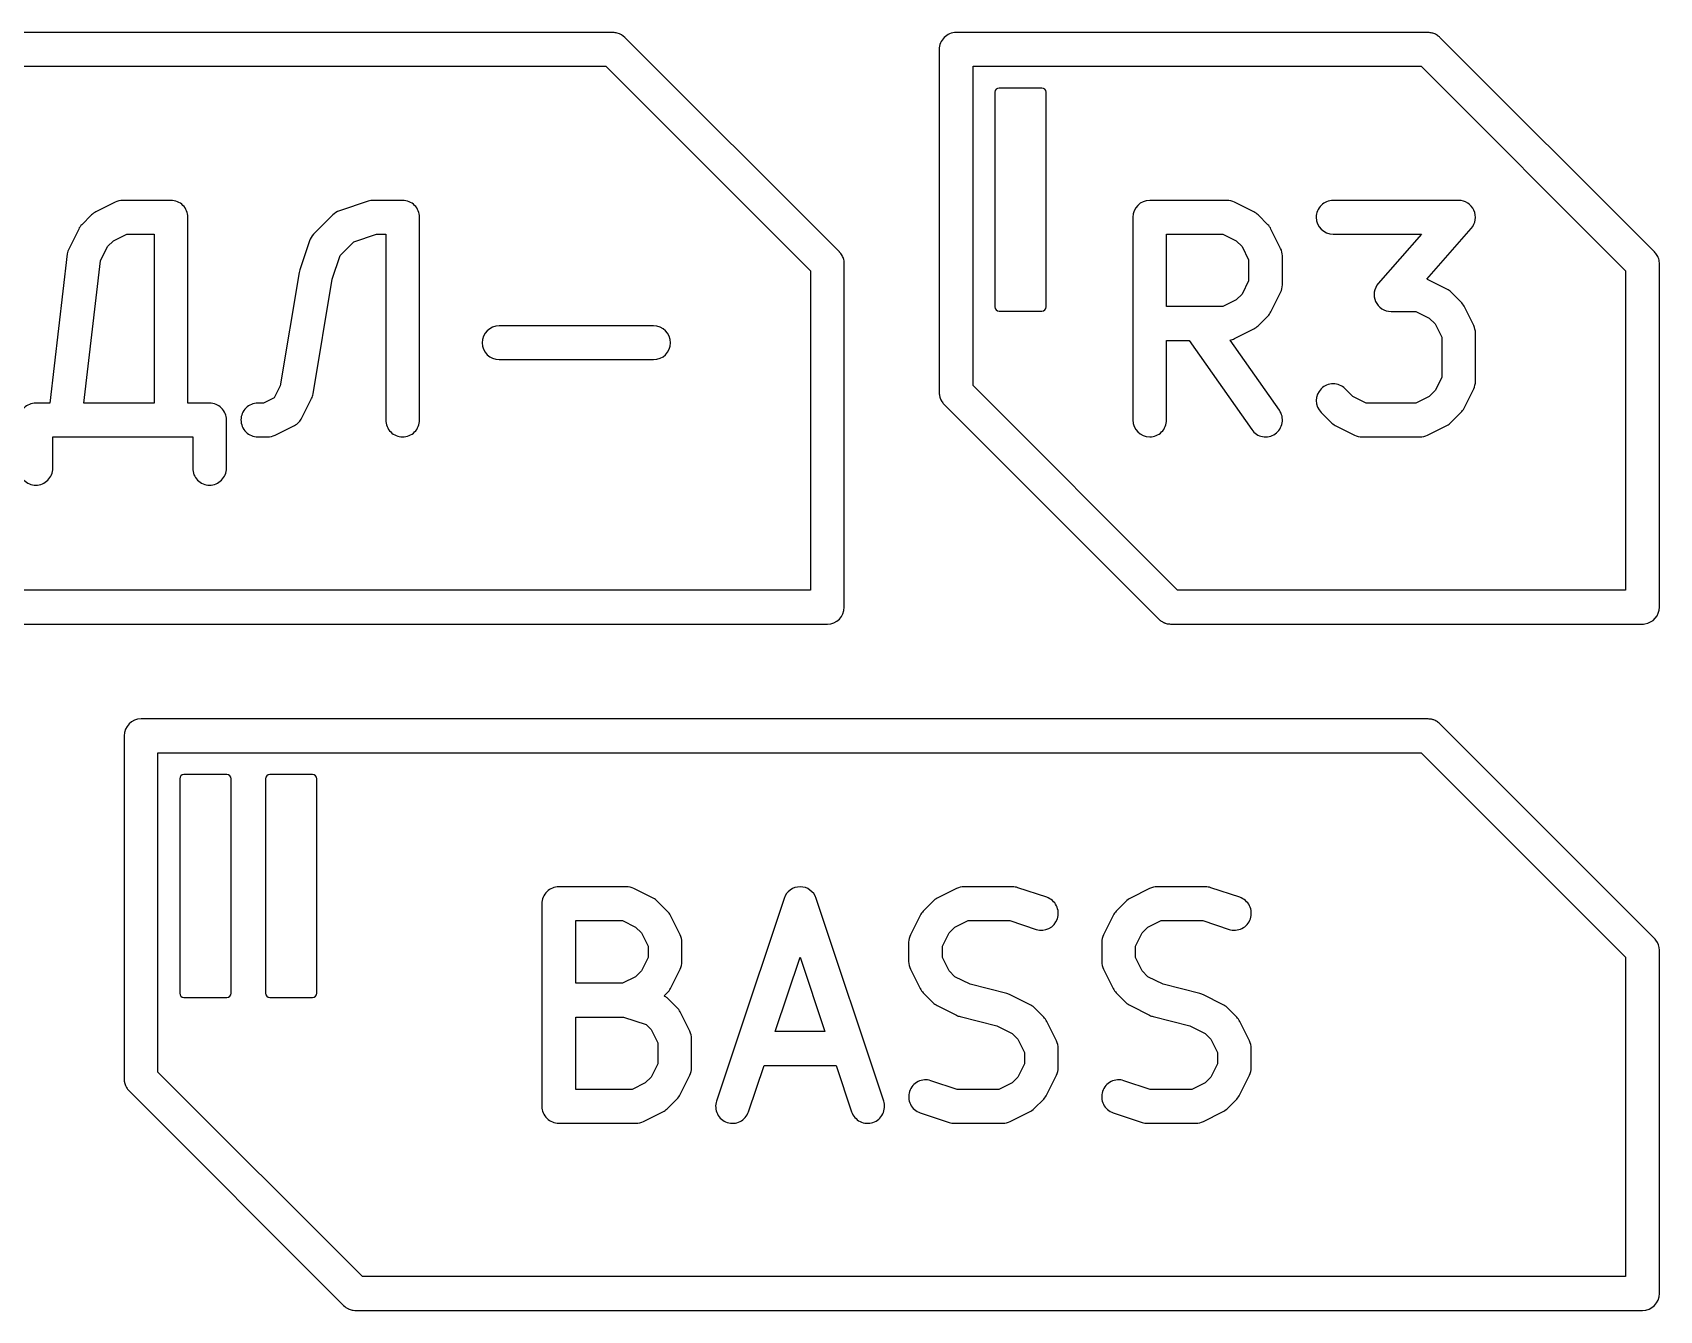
# Model space of a CAD drawing. Header units: millimetres. Extents: x 3 to 62, y 3 to 113.
# Drawn here: x 37.85 to 61.93, y 2.8 to 21.72 of the extents above; entities that cross this region are included whole.
import ezdxf

# ---------------------------------------------------------------- set-up
doc = ezdxf.new("R2010")
doc.units = ezdxf.units.MM
doc.layers.add('Layer_1', color=7, linetype='CONTINUOUS')

msp = doc.modelspace()

# ---------------------------------------------------------------- linework, layer by layer
at = {"layer": 'Layer_1', "color": 7}
for points in [[(46.440712, 21.717287), (15.325857, 21.717287), (15.325328, 21.717287), (15.325328, 21.717287)], [(58.505586, 21.717287), (51.520997, 21.717287), (51.520494, 21.717287), (51.520494, 21.717287)], [(58.538659, 21.715218), (58.536593, 21.715218)], [(58.63116, 21.683695), (58.630644, 21.684214)], [(49.792423, 18.468909), (49.792423, 18.469425), (46.617427, 21.644421)], [(51.270384, 21.467171), (51.270384, 16.387384)], [(61.857316, 18.469425), (58.682838, 21.644421), (58.68232, 21.644421)], [(52.093316, 20.832701), (52.093316, 17.657705)], [(52.790942, 20.89523), (52.155837, 20.89523)], [(52.853463, 17.657705), (52.853463, 20.832701)], [(39.073214, 19.206331), (38.787437, 19.063705)], [(39.899004, 19.232686), (39.184815, 19.232686), (39.184815, 19.232686)], [(42.819973, 19.219891), (42.391587, 19.077265)], [(43.327999, 19.232808), (42.899057, 19.232802)], [(55.52903, 19.232686), (54.385947, 19.232686), (54.385947, 19.232686)], [(55.92642, 19.063705), (55.64065, 19.206331)], [(58.957989, 19.232863), (57.100751, 19.232802)], [(38.53267, 18.80894), (38.389531, 18.52317)], [(38.721794, 19.016678), (38.579184, 18.873536)], [(40.470529, 16.232873), (40.149114, 16.232873), (40.149114, 18.982573)], [(42.293929, 19.016802), (42.008153, 18.731031)], [(43.57811, 15.982882), (43.57811, 18.982695)], [(54.13635, 18.982573), (54.13635, 17.411093), (54.13635, 15.98276)], [(56.134676, 18.873536), (55.99205, 19.016678)], [(56.323811, 18.52317), (56.181185, 18.80894)], [(58.487735, 18.066528), (59.146091, 18.818418)], [(41.947696, 18.633363), (41.805059, 18.20445)], [(42.00302, 16.370453), (42.285674, 18.065438), (42.403493, 18.419421), (42.605555, 18.621475), (42.939909, 18.733098), (43.077889, 18.733098), (43.077889, 15.982882)], [(57.100751, 18.733092), (58.407129, 18.733092), (57.769961, 18.00497)], [(38.364713, 18.440487), (38.105316, 16.232873), (37.899126, 16.232873)], [(49.846689, 18.387261), (49.846689, 18.387777)], [(56.350166, 17.982634), (56.350166, 18.411547)], [(61.913127, 18.385711), (61.912092, 18.387777)], [(41.795799, 18.166726), (41.516214, 16.489312), (41.427341, 16.312063), (41.2692, 16.232997), (41.184983, 16.232997)], [(49.86529, 13.212388), (49.86529, 13.212907), (49.86529, 18.275639)], [(58.783851, 17.920738), (58.49808, 18.063883)], [(61.930698, 13.212388), (61.930698, 13.212907), (61.930698, 18.287008)], [(56.181185, 17.585244), (56.323811, 17.871015)], [(58.991588, 17.731603), (58.848962, 17.874229)], [(52.155837, 17.595179), (52.790942, 17.595179)], [(57.958061, 17.590009), (58.327032, 17.590009), (58.523919, 17.491825), (58.609699, 17.406042), (58.707886, 17.209671), (58.707886, 16.613327), (58.609699, 16.416957), (58.523919, 16.331173), (58.327548, 16.232989), (57.588576, 16.232989), (57.391689, 16.331173), (57.278, 16.445378)], [(59.181241, 17.380205), (59.038615, 17.665974)], [(47.042453, 17.375554), (44.756298, 17.375554)], [(55.991532, 17.377504), (56.134158, 17.52013)], [(54.636062, 15.98276), (54.636062, 17.161496), (54.969889, 17.161496), (55.895414, 15.839615)], [(56.305208, 16.126421), (55.577605, 17.166147)], [(55.641166, 17.187851), (55.926936, 17.330996)], [(59.207594, 16.554415), (59.207594, 17.268583)], [(44.756298, 16.875844), (47.042453, 16.875844)], [(59.038615, 16.157025), (59.181241, 16.442796)], [(41.837656, 16.013886), (41.980266, 16.299656)], [(51.2802, 16.320206), (51.2802, 16.319688)], [(51.302928, 16.26543), (51.304991, 16.26181)], [(51.322057, 16.23649), (51.32256, 16.234939)], [(51.343753, 16.210651), (51.351505, 16.203417), (54.51152, 13.043407), (54.518757, 13.035655)], [(40.72064, 15.268592), (40.72064, 15.98276)], [(41.43975, 15.759121), (41.725499, 15.902266)], [(56.924017, 16.091911), (57.066643, 15.949285)], [(57.131757, 15.902261), (57.417528, 15.759116)], [(58.49808, 15.759116), (58.783851, 15.902261)], [(58.848962, 15.948769), (58.992107, 16.091911)], [(38.149237, 15.268592), (38.149237, 15.732644), (39.899004, 15.732644), (40.220419, 15.732644), (40.220419, 15.268592)], [(41.184983, 15.732769), (41.328122, 15.732769)], [(57.529148, 15.732763), (58.386458, 15.732763)], [(54.543043, 13.014469), (54.543561, 13.014469), (54.544593, 13.013435)], [(18.500324, 12.962275), (49.615708, 12.962275)], [(54.661383, 12.96486), (54.662933, 12.96486)], [(54.695488, 12.962275), (61.680582, 12.962275)], [(58.509721, 11.557194), (58.505586, 11.557194), (58.493185, 11.557194), (39.455615, 11.557194), (39.455615, 11.557194)], [(58.546411, 11.553577), (58.538659, 11.555128), (58.536593, 11.555128)], [(58.601188, 11.538591), (58.600156, 11.539107)], [(58.630644, 11.524121), (58.627027, 11.52619)], [(58.658033, 11.506034), (58.656483, 11.507069)], [(61.857316, 8.309334), (58.68232, 11.48433)], [(39.205505, 11.307597), (39.205505, 6.227294)], [(40.028438, 10.672611), (40.028438, 7.497615)], [(40.725534, 10.73514), (40.090958, 10.73514)], [(40.788082, 7.497615), (40.788082, 10.672611)], [(41.298118, 10.672611), (41.298118, 7.497615)], [(41.995744, 10.73514), (41.360639, 10.73514)], [(42.058265, 7.497615), (42.058265, 10.672611)], [(46.639599, 9.072818), (45.639661, 9.072823)], [(47.037003, 8.903839), (46.751227, 9.046465)], [(51.527664, 9.046471), (51.241888, 8.903844)], [(52.353984, 9.072836), (51.639795, 9.072823)], [(52.861427, 8.917299), (52.433041, 9.059925)], [(54.385367, 9.046471), (54.099591, 8.903844)], [(55.211157, 9.072815), (54.496995, 9.072823)], [(55.718627, 8.917277), (55.290215, 9.059903)], [(45.389551, 8.82271), (45.389551, 7.394375), (45.389551, 5.822894)], [(47.245256, 8.71367), (47.102117, 8.856812)], [(48.973883, 8.901545), (48.255064, 6.744575), (47.973944, 5.901732)], [(50.448219, 5.901732), (49.44828, 8.901545)], [(51.176775, 8.856817), (51.034164, 8.713675)], [(54.033975, 8.856817), (53.891343, 8.713675)], [(47.434909, 8.363304), (47.29177, 8.649075)], [(50.987651, 8.64908), (50.844511, 8.363309)], [(52.271804, 7.49413), (51.726631, 7.630557), (51.501841, 7.742693), (51.416566, 7.82796), (51.318379, 8.024847), (51.318379, 8.192278), (51.416566, 8.389164), (51.501841, 8.474947), (51.698717, 8.573134), (52.313159, 8.573134), (52.703815, 8.442909)], [(53.844829, 8.64908), (53.70169, 8.363309)], [(55.128978, 7.49413), (54.584334, 7.630557), (54.359015, 7.742693), (54.27374, 7.828476), (54.175553, 8.024826), (54.175553, 8.192256), (54.27374, 8.389143), (54.359015, 8.474926), (54.555891, 8.573113), (55.170332, 8.573113), (55.560486, 8.442888)], [(47.461368, 7.965911), (47.461368, 8.251682)], [(50.818053, 8.251687), (50.818053, 7.965916)], [(53.675232, 8.251687), (53.675232, 7.965916)], [(61.930698, 3.052298), (61.930698, 3.052816), (61.930698, 8.132601)], [(47.29177, 7.568005), (47.434909, 7.853775)], [(50.844511, 7.853781), (50.987651, 7.568526)], [(53.70169, 7.853781), (53.844829, 7.56801)], [(47.198743, 7.456901), (47.245256, 7.503409)], [(51.034164, 7.503415), (51.176775, 7.360786)], [(52.608751, 7.332372), (52.322975, 7.475001)], [(53.891343, 7.503415), (54.033975, 7.360786)], [(55.465395, 7.332372), (55.180148, 7.475001)], [(40.090958, 7.435086), (40.725534, 7.435086)], [(41.360639, 7.435086), (41.995744, 7.435086)], [(47.387867, 7.285851), (47.244727, 7.428477)], [(51.241888, 7.313761), (51.527664, 7.170617)], [(52.816475, 7.142203), (52.673838, 7.285348)], [(54.099591, 7.313761), (54.385367, 7.170617)], [(55.673648, 7.142203), (55.530509, 7.285348)], [(47.57752, 6.934453), (47.434909, 7.220221)], [(51.578835, 7.152017), (52.124008, 7.015592), (52.348798, 6.903454), (52.434073, 6.817671), (52.532762, 6.620784), (52.532762, 6.453353), (52.434073, 6.256467), (52.348798, 6.171199), (52.151922, 6.073015), (51.537481, 6.073015), (51.147326, 6.202722)], [(53.006128, 6.791837), (52.862988, 7.077608)], [(54.436008, 7.152017), (54.981208, 7.015592), (55.205998, 6.903454), (55.291247, 6.817671), (55.389433, 6.620784), (55.389433, 6.453353), (55.291247, 6.256983), (55.205998, 6.171199), (55.009095, 6.073015), (54.394151, 6.073015), (54.004505, 6.202722)], [(55.863301, 6.791837), (55.720691, 7.077608)], [(47.603978, 6.394433), (47.603978, 6.82283)], [(53.032586, 6.394447), (53.032586, 6.679702)], [(55.88976, 6.394447), (55.88976, 6.679702)], [(47.434909, 5.997043), (47.57752, 6.282814)], [(48.448342, 5.743604), (48.677259, 6.429866), (49.744904, 6.429866), (49.973821, 5.743604)], [(52.862988, 5.997056), (53.006128, 6.282308)], [(55.720691, 5.997056), (55.863301, 6.282827)], [(39.23961, 6.102755), (39.23961, 6.102239)], [(39.278874, 6.05056), (42.45387, 2.875564)], [(47.244727, 5.788787), (47.387867, 5.931929)], [(52.673838, 5.789316), (52.816475, 5.931942)], [(55.530509, 5.7888), (55.673648, 5.931942)], [(45.639661, 5.572782), (46.782739, 5.572782)], [(46.894366, 5.599134), (47.180142, 5.742279)], [(50.989212, 5.728333), (51.417598, 5.585706)], [(51.496655, 5.572795), (52.211347, 5.572795)], [(52.322975, 5.599147), (52.608751, 5.742292)], [(53.846391, 5.728333), (54.274772, 5.585706)], [(54.353855, 5.572795), (55.068521, 5.572795)], [(55.180148, 5.599147), (55.465395, 5.742292)], [(42.592882, 2.805802), (42.598041, 2.80477)], [(42.643523, 2.802701), (61.680582, 2.802701)]]:
    msp.add_lwpolyline(points, dxfattribs=at)
for points in [[(15.575439, 21.217574), (46.336837, 21.217574), (49.365598, 18.188824), (49.365598, 13.462504), (18.60367, 13.462504), (15.575439, 16.490738), (15.575439, 21.217574)], [(51.770605, 21.217574), (58.401719, 21.217574), (61.430469, 18.188824), (61.430469, 13.462504), (54.798842, 13.462504), (51.770605, 16.490738), (51.770605, 21.217574)], [(39.243737, 18.732976), (39.648893, 18.732976), (39.648893, 16.232873), (38.608632, 16.232873), (38.856176, 18.338684), (38.961586, 18.549009), (39.047364, 18.634789), (39.243737, 18.732976)], [(54.636062, 18.732976), (55.470118, 18.732976), (55.666489, 18.634789), (55.752272, 18.549009), (55.850456, 18.352119), (55.850456, 18.041546), (55.752272, 17.845176), (55.666489, 17.759908), (55.470118, 17.661208), (55.111484, 17.661208), (55.08978, 17.661208), (54.636062, 17.661208), (54.636062, 18.732976)], [(39.705726, 11.057484), (58.402235, 11.057484), (61.430469, 8.029249), (61.430469, 3.302411), (42.733957, 3.302411), (39.705726, 6.330648), (39.705726, 11.057484)], [(49.211082, 9.072595)], [(45.889771, 8.573113), (46.580703, 8.573113), (46.77705, 8.474926), (46.862855, 8.389143), (46.961041, 8.192256), (46.961041, 8.024826), (46.862855, 7.828455), (46.77705, 7.742672), (46.580703, 7.644488), (45.889771, 7.644488)], [(49.211082, 8.031834), (49.578508, 6.929576), (48.843655, 6.929576), (49.211082, 8.031834)], [(45.889771, 7.144262), (46.599303, 7.144262), (46.933128, 7.033155), (47.005465, 6.960292), (47.103652, 6.763924), (47.103652, 6.453348), (47.005465, 6.256977), (46.920216, 6.171194), (46.723843, 6.07301), (45.889771, 6.07301)]]:
    msp.add_lwpolyline(points, close=True, dxfattribs=at)
for points in [[(46.505826, 21.709019), (46.484579, 21.714624), (46.462686, 21.717404), (46.440712, 21.717287)], [(46.617427, 21.644421), (46.586516, 21.675342), (46.548035, 21.697615), (46.505826, 21.709019)], [(51.520494, 21.717287), (51.454151, 21.717316), (51.390516, 21.690974), (51.343605, 21.644062)], [(58.536593, 21.715218), (58.52631, 21.71655), (58.515954, 21.717241), (58.505586, 21.717287)], [(58.567083, 21.709535), (58.557726, 21.711977), (58.548236, 21.713875), (58.538659, 21.715218)], [(58.577934, 21.706434), (58.574341, 21.707549), (58.570723, 21.708583), (58.567083, 21.709535)], [(58.630644, 21.684214), (58.613982, 21.693613), (58.596296, 21.701068), (58.577934, 21.706434)], [(58.658033, 21.665609), (58.649476, 21.672212), (58.640499, 21.678254), (58.63116, 21.683695)], [(51.343605, 21.644062), (51.296694, 21.59715), (51.270353, 21.533515), (51.270384, 21.467171)], [(58.665267, 21.659409), (58.662896, 21.661522), (58.660484, 21.663588), (58.658033, 21.665609)], [(58.68232, 21.644421), (58.676865, 21.649673), (58.671175, 21.654674), (58.665267, 21.659409)], [(52.155837, 20.89523), (52.121309, 20.895238), (52.093316, 20.867237), (52.093316, 20.832701)], [(52.853463, 20.832701), (52.853463, 20.867237), (52.825471, 20.895238), (52.790942, 20.89523)], [(38.787437, 19.063705), (38.763153, 19.051689), (38.740983, 19.035807), (38.721794, 19.016678)], [(39.184815, 19.232686), (39.146075, 19.232665), (39.10787, 19.223643), (39.073214, 19.206331)], [(40.075884, 19.159455), (40.028975, 19.206365), (39.965344, 19.232709), (39.899004, 19.232686)], [(40.149114, 18.982573), (40.149137, 19.048914), (40.122794, 19.112544), (40.075884, 19.159455)], [(42.391587, 19.077265), (42.354784, 19.064962), (42.321349, 19.044262), (42.293929, 19.016802)], [(42.899057, 19.232802), (42.872173, 19.232778), (42.845469, 19.228418), (42.819973, 19.219891)], [(43.50488, 19.159576), (43.45797, 19.206487), (43.39434, 19.23283), (43.327999, 19.232808)], [(43.57811, 18.982695), (43.578133, 19.049035), (43.55179, 19.112666), (43.50488, 19.159576)], [(54.385947, 19.232686), (54.247994, 19.23245), (54.136301, 19.120525), (54.13635, 18.982573)], [(55.64065, 19.206331), (55.605988, 19.223646), (55.567776, 19.232668), (55.52903, 19.232686)], [(55.99205, 19.016678), (55.972866, 19.035805), (55.9507, 19.051688), (55.92642, 19.063705)], [(56.923861, 19.159579), (56.876949, 19.112667), (56.850608, 19.049033), (56.850638, 18.982689)], [(57.100751, 19.232802), (57.034408, 19.232832), (56.970773, 19.206491), (56.923861, 19.159579)], [(59.185408, 19.086172), (59.144903, 19.175415), (59.055993, 19.232764), (58.957989, 19.232863)], [(59.146091, 18.818418), (59.210541, 18.892249), (59.225912, 18.996928), (59.185408, 19.086172)], [(38.579184, 18.873536), (38.56033, 18.854626), (38.544626, 18.832818), (38.53267, 18.80894)], [(56.181185, 18.80894), (56.169231, 18.832817), (56.153529, 18.854626), (56.134676, 18.873536)], [(56.850638, 18.982689), (56.85086, 18.844731), (56.962793, 18.733029), (57.100751, 18.733092)], [(42.008153, 18.731031), (41.980694, 18.703608), (41.959996, 18.67017), (41.947696, 18.633363)], [(38.389531, 18.52317), (38.376527, 18.497256), (38.368129, 18.469279), (38.364713, 18.440487)], [(49.814146, 18.44462), (49.807441, 18.45318), (49.800185, 18.461294), (49.792423, 18.468909)], [(49.832217, 18.417233), (49.826799, 18.426748), (49.820763, 18.435897), (49.814146, 18.44462)], [(49.846689, 18.387777), (49.842515, 18.397902), (49.837681, 18.407742), (49.832217, 18.417233)], [(49.857035, 18.356771), (49.854245, 18.367146), (49.850789, 18.377331), (49.846689, 18.387261)], [(49.86529, 18.275639), (49.866997, 18.302952), (49.864208, 18.330361), (49.857035, 18.356771)], [(56.350166, 18.411547), (56.350149, 18.450294), (56.341126, 18.488507), (56.323811, 18.52317)], [(61.879538, 18.44462), (61.87269, 18.453373), (61.865266, 18.46166), (61.857316, 18.469425)], [(61.898141, 18.416199), (61.892591, 18.426083), (61.886376, 18.435579), (61.879538, 18.44462)], [(61.912092, 18.387777), (61.908047, 18.397536), (61.903387, 18.407029), (61.898141, 18.416199)], [(61.919844, 18.365557), (61.917892, 18.372367), (61.91565, 18.379091), (61.913127, 18.385711)], [(61.930698, 18.287008), (61.931282, 18.313602), (61.927618, 18.340118), (61.919844, 18.365557)], [(41.805059, 18.20445), (41.800999, 18.192135), (41.797903, 18.179522), (41.795799, 18.166726)], [(58.49808, 18.063883), (58.494651, 18.064838), (58.491201, 18.06572), (58.487735, 18.066528)], [(56.323811, 17.871015), (56.341126, 17.905677), (56.350148, 17.943888), (56.350166, 17.982634)], [(57.769961, 18.00497), (57.705173, 17.931161), (57.689596, 17.826258), (57.730144, 17.736808)], [(58.848962, 17.874229), (58.829896, 17.893127), (58.80791, 17.908831), (58.783851, 17.920738)], [(52.093316, 17.657705), (52.093316, 17.623169), (52.121309, 17.595171), (52.155837, 17.595179)], [(52.790942, 17.595179), (52.825471, 17.595171), (52.853463, 17.623169), (52.853463, 17.657705)], [(56.134158, 17.52013), (56.15324, 17.539159), (56.169121, 17.561147), (56.181185, 17.585244)], [(57.730144, 17.736808), (57.770691, 17.647359), (57.85985, 17.589932), (57.958061, 17.590009)], [(59.038615, 17.665974), (59.026598, 17.690253), (59.010716, 17.712419), (58.991588, 17.731603)], [(44.756298, 17.375554), (44.618334, 17.375338), (44.506626, 17.263402), (44.50669, 17.125438)], [(47.292061, 17.125438), (47.292125, 17.263402), (47.180417, 17.375338), (47.042453, 17.375554)], [(55.926936, 17.330996), (55.950813, 17.34295), (55.972622, 17.358651), (55.991532, 17.377504)], [(59.207594, 17.268583), (59.207577, 17.30733), (59.198556, 17.345543), (59.181241, 17.380205)], [(44.50669, 17.125438), (44.506913, 16.987678), (44.618538, 16.87606), (44.756298, 16.875844)], [(47.042453, 16.875844), (47.180213, 16.87606), (47.291838, 16.987678), (47.292061, 17.125438)], [(55.577605, 17.166147), (55.599671, 17.17049), (55.621051, 17.177791), (55.641166, 17.187851)], [(51.270384, 16.387384), (51.270529, 16.376488), (51.271386, 16.365614), (51.27295, 16.35483)], [(56.924017, 16.445378), (56.826443, 16.347757), (56.826443, 16.189532), (56.924017, 16.091911)], [(57.101009, 16.518817), (57.034599, 16.518817), (56.970919, 16.492394), (56.924017, 16.445378)], [(57.278, 16.445378), (57.231099, 16.492394), (57.167418, 16.518817), (57.101009, 16.518817)], [(59.181241, 16.442796), (59.198555, 16.477458), (59.207577, 16.51567), (59.207594, 16.554415)], [(37.899126, 16.232873), (37.832786, 16.232896), (37.769155, 16.206552), (37.722246, 16.159642)], [(40.64741, 16.159642), (40.6005, 16.206552), (40.53687, 16.232896), (40.470529, 16.232873)], [(40.72064, 15.98276), (40.720663, 16.049101), (40.69432, 16.112731), (40.64741, 16.159642)], [(41.008077, 16.159783), (40.96116, 16.11287), (40.934816, 16.049232), (40.934846, 15.982884)], [(41.184983, 16.232997), (41.118635, 16.233034), (41.054994, 16.206695), (41.008077, 16.159783)], [(41.980266, 16.299656), (41.991338, 16.321989), (41.999007, 16.345852), (42.00302, 16.370453)], [(51.27295, 16.35483), (51.273827, 16.34963), (51.274869, 16.344459), (51.276073, 16.339325)], [(51.276073, 16.339325), (51.277198, 16.332901), (51.278575, 16.326523), (51.2802, 16.320206)], [(51.2802, 16.319688), (51.282918, 16.310201), (51.286196, 16.300884), (51.290016, 16.291785)], [(51.290016, 16.291785), (51.2938, 16.282755), (51.298111, 16.273954), (51.302928, 16.26543)], [(51.304991, 16.26181), (51.310159, 16.25303), (51.315858, 16.244574), (51.322057, 16.23649)], [(51.32256, 16.234939), (51.327139, 16.229218), (51.331968, 16.2237), (51.337032, 16.218403)], [(51.337032, 16.218403), (51.339219, 16.215773), (51.34146, 16.213188), (51.343753, 16.210651)], [(58.992107, 16.091911), (59.011005, 16.110978), (59.026708, 16.132964), (59.038615, 16.157025)], [(40.934846, 15.982884), (40.934815, 15.916536), (40.961159, 15.852897), (41.008076, 15.805984)], [(41.725499, 15.902266), (41.773983, 15.926349), (41.81334, 15.965518), (41.837656, 16.013886)], [(43.077889, 15.982882), (43.077858, 15.916538), (43.104199, 15.852903), (43.15111, 15.805991)], [(43.504888, 15.805991), (43.5518, 15.852903), (43.57814, 15.916538), (43.57811, 15.982882)], [(54.13635, 15.98276), (54.136285, 15.844801), (54.247988, 15.732866), (54.385947, 15.732644)], [(54.562839, 15.805867), (54.609752, 15.85278), (54.636093, 15.916416), (54.636062, 15.98276)], [(56.243714, 15.778121), (56.298076, 15.816137), (56.335101, 15.874202), (56.346635, 15.939528)], [(56.346635, 15.939528), (56.358169, 16.004854), (56.343266, 16.072087), (56.305208, 16.126421)], [(57.066643, 15.949285), (57.085672, 15.930204), (57.10766, 15.914324), (57.131757, 15.902261)], [(58.783851, 15.902261), (58.80791, 15.914167), (58.829896, 15.929871), (58.848962, 15.948769)], [(41.008076, 15.805984), (41.054994, 15.759071), (41.118635, 15.732732), (41.184983, 15.732769)], [(41.328122, 15.732769), (41.366871, 15.732784), (41.405085, 15.741806), (41.43975, 15.759121)], [(43.15111, 15.805991), (43.198021, 15.759079), (43.261656, 15.732737), (43.327999, 15.732766)], [(43.327999, 15.732766), (43.394343, 15.732737), (43.457977, 15.759079), (43.504888, 15.805991)], [(54.385947, 15.732644), (54.452291, 15.732613), (54.515927, 15.758955), (54.562839, 15.805867)], [(55.895414, 15.839615), (55.93343, 15.785252), (55.991495, 15.748228), (56.056821, 15.736694)], [(56.056821, 15.736694), (56.122147, 15.72516), (56.18938, 15.740063), (56.243714, 15.778121)], [(57.417528, 15.759116), (57.45219, 15.741802), (57.490402, 15.73278), (57.529148, 15.732763)], [(58.386458, 15.732763), (58.425204, 15.73278), (58.463417, 15.741801), (58.49808, 15.759116)], [(38.076015, 15.091703), (38.122926, 15.138615), (38.149267, 15.202249), (38.149237, 15.268592)], [(40.220419, 15.268592), (40.220389, 15.202249), (40.24673, 15.138615), (40.293641, 15.091703)], [(40.647417, 15.091703), (40.694329, 15.138615), (40.72067, 15.202249), (40.72064, 15.268592)], [(37.722238, 15.091703), (37.76915, 15.044792), (37.832784, 15.01845), (37.899126, 15.018479)], [(37.899126, 15.018479), (37.965469, 15.01845), (38.029103, 15.044792), (38.076015, 15.091703)], [(40.293641, 15.091703), (40.340552, 15.044792), (40.404186, 15.01845), (40.470529, 15.018479)], [(40.470529, 15.018479), (40.536872, 15.01845), (40.600506, 15.044792), (40.647417, 15.091703)], [(49.615708, 12.962275), (49.75366, 12.962506), (49.865352, 13.074436), (49.86529, 13.212388)], [(54.518757, 13.035655), (54.521294, 13.033363), (54.523878, 13.031123), (54.526506, 13.028937)], [(54.526506, 13.028937), (54.531804, 13.023874), (54.537321, 13.019047), (54.543043, 13.014469)], [(54.544593, 13.013435), (54.552205, 13.007644), (54.560142, 13.002295), (54.568366, 12.997414)], [(61.713655, 12.964342), (61.83798, 12.980875), (61.930813, 13.086968), (61.930698, 13.212388)], [(54.568366, 12.997414), (54.573767, 12.994281), (54.579283, 12.991351), (54.584903, 12.98863)], [(54.584903, 12.98863), (54.588984, 12.986623), (54.593119, 12.984728), (54.597304, 12.982947)], [(54.597304, 12.982947), (54.601897, 12.980912), (54.60655, 12.979016), (54.611258, 12.977261)], [(54.611258, 12.977261), (54.617715, 12.974925), (54.624265, 12.972856), (54.630892, 12.971059)], [(54.630892, 12.971059), (54.640917, 12.968362), (54.651101, 12.966291), (54.661383, 12.96486)], [(54.662933, 12.96486), (54.673717, 12.96329), (54.684591, 12.962426), (54.695488, 12.962275)], [(61.680582, 12.962275), (61.69164, 12.962232), (61.702688, 12.962922), (61.713655, 12.964342)], [(39.455615, 11.557194), (39.317658, 11.557255), (39.205727, 11.445554), (39.205505, 11.307597)], [(58.536593, 11.555128), (58.527679, 11.556299), (58.518709, 11.556989), (58.509721, 11.557194)], [(58.567083, 11.549444), (58.560254, 11.551112), (58.553357, 11.552491), (58.546411, 11.553577)], [(58.58, 11.545827), (58.575727, 11.547148), (58.57142, 11.548354), (58.567083, 11.549444)], [(58.600156, 11.539107), (58.593536, 11.541632), (58.586811, 11.543874), (58.58, 11.545827)], [(58.627027, 11.52619), (58.618658, 11.530814), (58.610031, 11.534955), (58.601188, 11.538591)], [(58.656483, 11.507069), (58.648231, 11.513281), (58.639601, 11.518976), (58.630644, 11.524121)], [(58.68232, 11.48433), (58.674705, 11.492085), (58.666592, 11.499335), (58.658033, 11.506034)], [(40.090958, 10.73514), (40.05643, 10.735148), (40.028438, 10.707147), (40.028438, 10.672611)], [(40.788082, 10.672611), (40.788082, 10.707158), (40.760089, 10.735164), (40.725534, 10.73514)], [(41.360639, 10.73514), (41.326111, 10.735148), (41.298118, 10.707147), (41.298118, 10.672611)], [(42.058265, 10.672611), (42.058265, 10.707147), (42.030273, 10.735148), (41.995744, 10.73514)], [(45.46278, 8.999592), (45.41587, 8.952681), (45.389527, 8.889051), (45.389551, 8.82271)], [(45.639661, 9.072823), (45.57332, 9.072846), (45.50969, 9.046502), (45.46278, 8.999592)], [(46.751227, 9.046465), (46.716563, 9.063781), (46.678348, 9.072802), (46.639599, 9.072818)], [(49.211082, 9.072595), (49.103438, 9.072585), (49.007884, 9.003678), (48.973883, 8.901545)], [(49.44828, 8.901545), (49.414279, 9.003678), (49.318725, 9.072585), (49.211082, 9.072595)], [(51.639795, 9.072823), (51.600876, 9.072886), (51.562481, 9.063862), (51.527664, 9.046471)], [(52.433041, 9.059925), (52.407554, 9.068449), (52.380859, 9.072809), (52.353984, 9.072836)], [(53.006009, 8.791926), (52.976351, 8.851238), (52.924342, 8.896337), (52.861427, 8.917299)], [(54.496995, 9.072823), (54.458246, 9.072808), (54.420032, 9.063786), (54.385367, 9.046471)], [(55.290215, 9.059903), (55.264727, 9.068428), (55.238032, 9.072788), (55.211157, 9.072815)], [(55.863193, 8.791897), (55.83354, 8.85121), (55.781537, 8.896311), (55.718627, 8.917277)], [(47.102117, 8.856812), (47.083089, 8.875894), (47.0611, 8.891775), (47.037003, 8.903839)], [(47.29177, 8.649075), (47.279814, 8.672952), (47.264111, 8.69476), (47.245256, 8.71367)], [(51.034164, 8.713675), (51.01531, 8.694766), (50.999606, 8.672958), (50.987651, 8.64908)], [(51.241888, 8.903844), (51.217791, 8.89178), (51.195803, 8.8759), (51.176775, 8.856817)], [(53.019569, 8.601037), (53.040545, 8.663947), (53.035668, 8.732613), (53.006009, 8.791926)], [(53.891343, 8.713675), (53.872489, 8.694766), (53.856785, 8.672958), (53.844829, 8.64908)], [(54.099591, 8.903844), (54.075316, 8.891827), (54.053155, 8.875944), (54.033975, 8.856817)], [(55.876742, 8.601016), (55.89772, 8.663922), (55.892846, 8.732585), (55.863193, 8.791897)], [(52.703815, 8.442909), (52.834661, 8.399557), (52.975909, 8.470294), (53.019569, 8.601037)], [(55.560486, 8.442888), (55.623393, 8.421912), (55.692057, 8.426789), (55.751368, 8.456445)], [(55.751368, 8.456445), (55.810679, 8.4861), (55.855778, 8.538105), (55.876742, 8.601016)], [(47.461368, 8.251682), (47.461319, 8.290437), (47.452261, 8.32865), (47.434909, 8.363304)], [(50.844511, 8.363309), (50.82716, 8.328655), (50.818102, 8.290442), (50.818053, 8.251687)], [(53.70169, 8.363309), (53.684339, 8.328655), (53.675281, 8.290442), (53.675232, 8.251687)], [(61.879019, 8.285048), (61.87232, 8.293607), (61.86507, 8.301719), (61.857316, 8.309334)], [(61.930698, 8.132601), (61.93075, 8.187724), (61.912581, 8.24132), (61.879019, 8.285048)], [(47.434909, 7.853775), (47.452338, 7.888584), (47.461398, 7.926982), (47.461368, 7.965911)], [(50.818053, 7.965916), (50.818022, 7.926988), (50.827082, 7.88859), (50.844511, 7.853781)], [(53.675232, 7.965916), (53.675201, 7.926988), (53.684261, 7.88859), (53.70169, 7.853781)], [(40.028438, 7.497615), (40.028438, 7.463079), (40.05643, 7.435078), (40.090958, 7.435086)], [(40.725534, 7.435086), (40.760089, 7.435062), (40.788082, 7.463068), (40.788082, 7.497615)], [(41.298118, 7.497615), (41.298118, 7.463079), (41.326111, 7.435078), (41.360639, 7.435086)], [(41.995744, 7.435086), (42.030273, 7.435078), (42.058265, 7.463079), (42.058265, 7.497615)], [(47.245256, 7.503409), (47.264111, 7.522319), (47.279814, 7.544127), (47.29177, 7.568005)], [(50.987651, 7.568526), (50.999559, 7.544466), (51.015265, 7.52248), (51.034164, 7.503415)], [(52.322975, 7.475001), (52.306668, 7.483227), (52.289508, 7.489642), (52.271804, 7.49413)], [(53.844829, 7.56801), (53.856785, 7.544132), (53.872489, 7.522324), (53.891343, 7.503415)], [(55.180148, 7.475001), (55.163841, 7.483227), (55.146682, 7.489642), (55.128978, 7.49413)], [(47.244727, 7.428477), (47.230471, 7.439586), (47.215053, 7.449116), (47.198743, 7.456901)], [(47.434909, 7.220221), (47.422888, 7.244502), (47.407, 7.266667), (47.387867, 7.285851)], [(51.176775, 7.360786), (51.195803, 7.341704), (51.217791, 7.325825), (51.241888, 7.313761)], [(52.673838, 7.285348), (52.654817, 7.304427), (52.632838, 7.320306), (52.608751, 7.332372)], [(54.033975, 7.360786), (54.053155, 7.34166), (54.075316, 7.325778), (54.099591, 7.313761)], [(55.530509, 7.285348), (55.51148, 7.304429), (55.489492, 7.320309), (55.465395, 7.332372)], [(51.527664, 7.170617), (51.543993, 7.162573), (51.561152, 7.156335), (51.578835, 7.152017)], [(52.862988, 7.077608), (52.851033, 7.101485), (52.835329, 7.123294), (52.816475, 7.142203)], [(54.385367, 7.170617), (54.401527, 7.162608), (54.418507, 7.156372), (54.436008, 7.152017)], [(55.720691, 7.077608), (55.708575, 7.101523), (55.692691, 7.123333), (55.673648, 7.142203)], [(47.603978, 6.82283), (47.603929, 6.861586), (47.594871, 6.899799), (47.57752, 6.934453)], [(53.032586, 6.679702), (53.032617, 6.71863), (53.023557, 6.757028), (53.006128, 6.791837)], [(55.88976, 6.679702), (55.88979, 6.71863), (55.88073, 6.757028), (55.863301, 6.791837)], [(47.57752, 6.282814), (47.594871, 6.317467), (47.603928, 6.355679), (47.603978, 6.394433)], [(53.006128, 6.282308), (53.023557, 6.317118), (53.032617, 6.355517), (53.032586, 6.394447)], [(55.863301, 6.282827), (55.880652, 6.31748), (55.88971, 6.355692), (55.88976, 6.394447)], [(39.205505, 6.227294), (39.205771, 6.18351), (39.217532, 6.140565), (39.23961, 6.102755)], [(39.23961, 6.102239), (39.245046, 6.0929), (39.251083, 6.083923), (39.257681, 6.075365)], [(39.257681, 6.075365), (39.264198, 6.066644), (39.271277, 6.058358), (39.278874, 6.05056)], [(50.83107, 6.044594), (50.810094, 5.981684), (50.814971, 5.913018), (50.84463, 5.853705)], [(50.956445, 6.189165), (50.897134, 6.15951), (50.852034, 6.107505), (50.83107, 6.044594)], [(51.147326, 6.202722), (51.084419, 6.223697), (51.015756, 6.218821), (50.956445, 6.189165)], [(53.688249, 6.044594), (53.667273, 5.981684), (53.67215, 5.913018), (53.701809, 5.853705)], [(53.813624, 6.189165), (53.754312, 6.15951), (53.709213, 6.107505), (53.688249, 6.044594)], [(54.004505, 6.202722), (53.941598, 6.223697), (53.872935, 6.218821), (53.813624, 6.189165)], [(45.389551, 5.822894), (45.389527, 5.756554), (45.41587, 5.692923), (45.46278, 5.646013)], [(47.180142, 5.742279), (47.204016, 5.754234), (47.22582, 5.769935), (47.244727, 5.788787)], [(47.387867, 5.931929), (47.406955, 5.950956), (47.42284, 5.972945), (47.434909, 5.997043)], [(47.973944, 5.901732), (47.952969, 5.838823), (47.957847, 5.770158), (47.987505, 5.710845)], [(50.434658, 5.710845), (50.464317, 5.770158), (50.469195, 5.838823), (50.448219, 5.901732)], [(50.84463, 5.853705), (50.874288, 5.794393), (50.926297, 5.749294), (50.989212, 5.728333)], [(52.608751, 5.742292), (52.632838, 5.754358), (52.654817, 5.770237), (52.673838, 5.789316)], [(52.816475, 5.931942), (52.835375, 5.951009), (52.85108, 5.972995), (52.862988, 5.997056)], [(53.701809, 5.853705), (53.731467, 5.794393), (53.783476, 5.749294), (53.846391, 5.728333)], [(55.465395, 5.742292), (55.489456, 5.754198), (55.511442, 5.769902), (55.530509, 5.7888)], [(55.673648, 5.931942), (55.692736, 5.95097), (55.708622, 5.972958), (55.720691, 5.997056)], [(45.46278, 5.646013), (45.50969, 5.599103), (45.57332, 5.572759), (45.639661, 5.572782)], [(46.782739, 5.572782), (46.821487, 5.572797), (46.859702, 5.581819), (46.894366, 5.599134)], [(47.987505, 5.710845), (48.017163, 5.651533), (48.069172, 5.606435), (48.132086, 5.585474)], [(48.132086, 5.585474), (48.194993, 5.564498), (48.263657, 5.569375), (48.322968, 5.599031)], [(48.322968, 5.599031), (48.382279, 5.628687), (48.427378, 5.680693), (48.448342, 5.743604)], [(49.973821, 5.743604), (49.994785, 5.680693), (50.039884, 5.628687), (50.099195, 5.599031)], [(50.099195, 5.599031), (50.158506, 5.569375), (50.22717, 5.564498), (50.290078, 5.585474)], [(50.290078, 5.585474), (50.352992, 5.606435), (50.405, 5.651533), (50.434658, 5.710845)], [(51.417598, 5.585706), (51.443085, 5.577182), (51.46978, 5.572822), (51.496655, 5.572795)], [(52.211347, 5.572795), (52.250095, 5.57281), (52.28831, 5.581832), (52.322975, 5.599147)], [(54.274772, 5.585706), (54.300267, 5.577179), (54.326971, 5.572819), (54.353855, 5.572795)], [(55.068521, 5.572795), (55.107269, 5.57281), (55.145484, 5.581832), (55.180148, 5.599147)], [(61.680582, 2.802701), (61.818541, 2.802636), (61.930476, 2.914339), (61.930698, 3.052298)], [(42.45387, 2.875564), (42.47556, 2.854269), (42.500952, 2.837108), (42.5288, 2.824923)], [(42.5288, 2.824923), (42.531538, 2.823668), (42.534299, 2.822462), (42.537081, 2.821306)], [(42.537081, 2.821306), (42.555018, 2.813994), (42.573744, 2.808791), (42.592882, 2.805802)], [(42.598041, 2.80477), (42.613107, 2.802698), (42.628331, 2.802006), (42.643523, 2.802701)]]:
    msp.add_open_spline(points, degree=3, dxfattribs=at)

doc.saveas('drawing.dxf')
